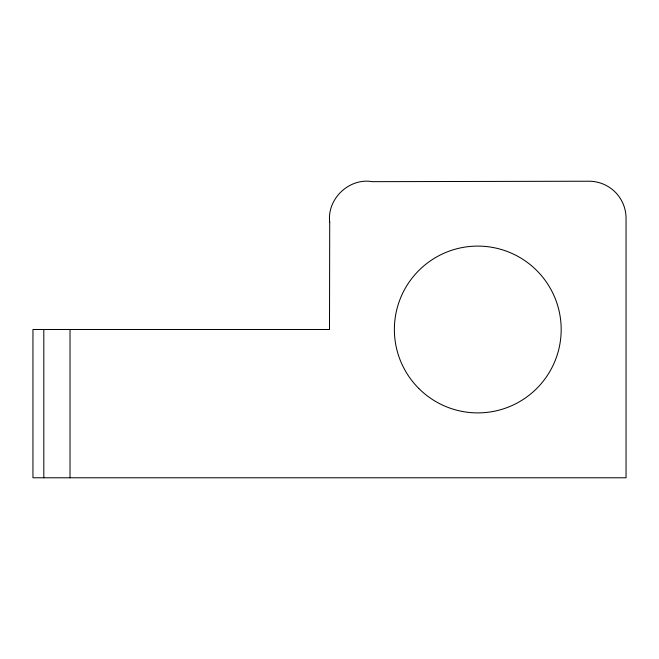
<?xml version="1.0" encoding="UTF-8"?>
<svg xmlns="http://www.w3.org/2000/svg" width="659" height="659" viewBox="0 0 659 659"><rect width="100%" height="100%" fill="white"/><g stroke="black" fill="none" stroke-linecap="round" stroke-linejoin="round"><path stroke-width="0.99" d="M70.019 329.5L70.019 477.775M43.807 329.5L43.807 477.775M329.714 222.248L329.5 329.5L32.95 329.5L32.95 477.775L626.05 477.775L626.05 218.294A37.069 37.069 0 0 0 588.981 181.225L372.294 181.67C349.155 177.617 326.773 198.944 329.714 222.248M418.803 388.472A83.405 83.405 0 0 0 558.338 351.09A83.405 83.405 0 0 0 456.185 248.937A83.405 83.405 0 0 0 418.803 388.472"/></g></svg>
